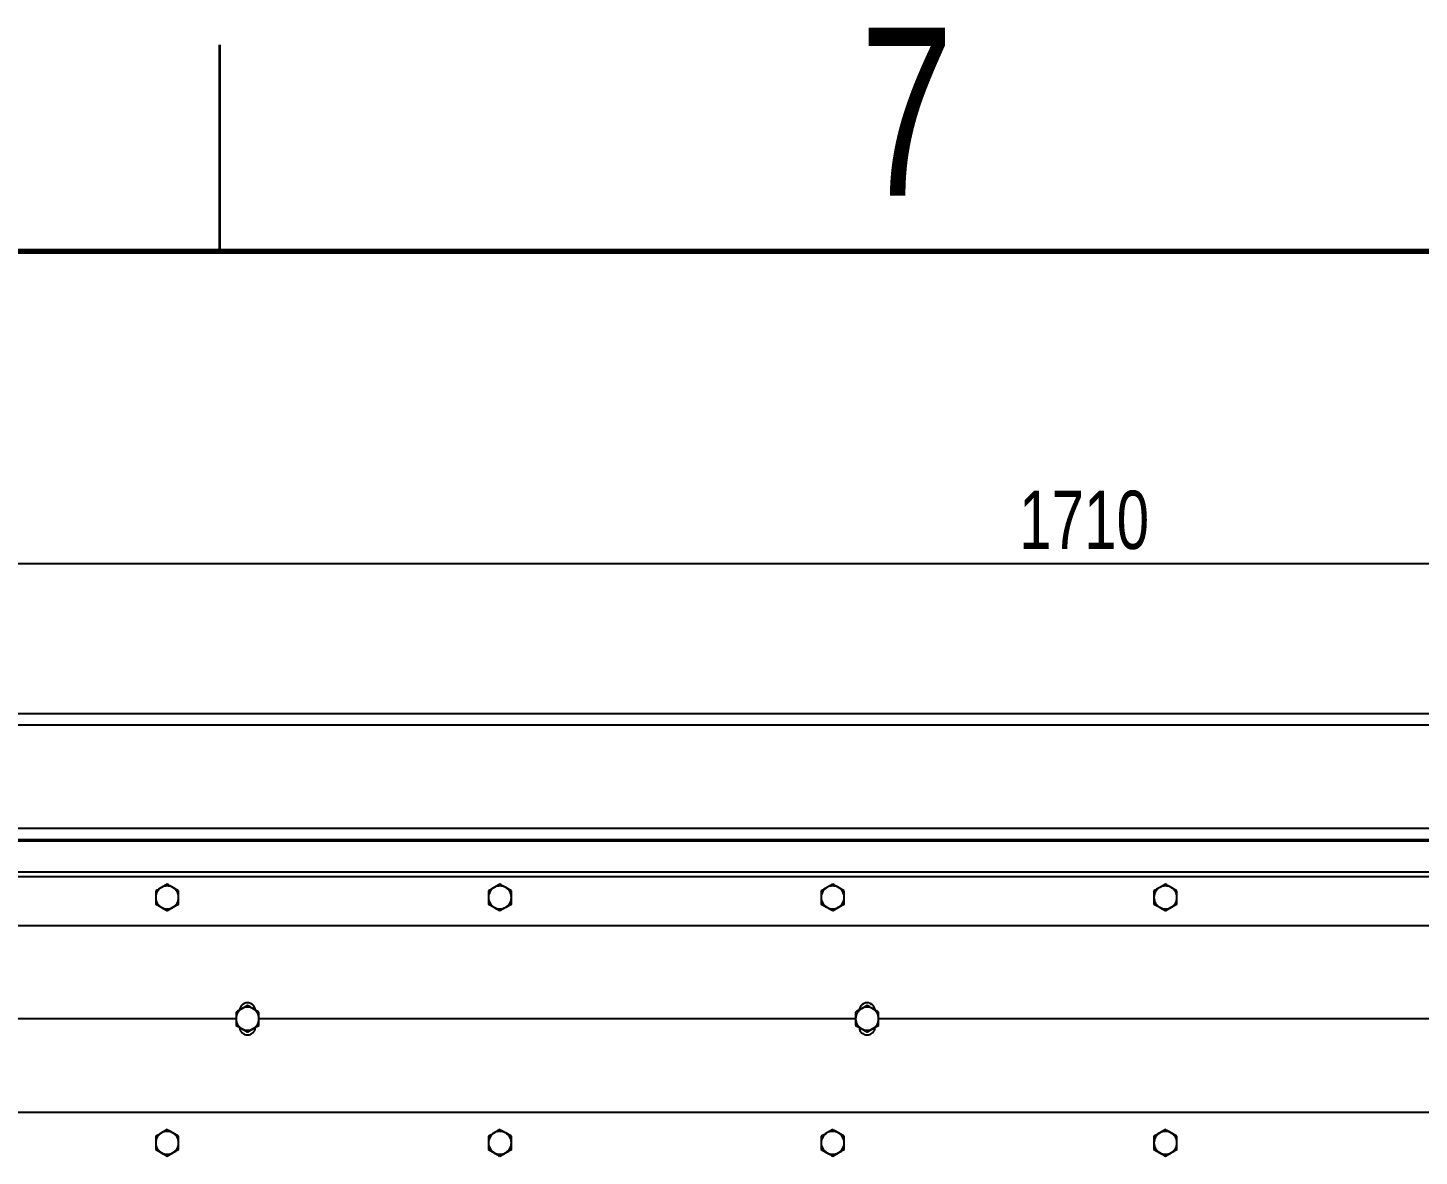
# Model space of a CAD drawing. Header units: millimetres. Extents: x -361 to 14022, y -1822 to 1455.
# Drawn here: x 3781.8 to 3832.3, y 933 to 974 of the extents above; entities that cross this region are included whole.
import ezdxf

# ---------------------------------------------------------------- set-up
doc = ezdxf.new("R2010")
doc.units = ezdxf.units.MM
doc.styles.add('SLDTEXTSTYLE0', font='TXT', dxfattribs={"width": 0.75})
doc.dimstyles.new('SLDDIMSTYLE0', dxfattribs={"dimtxt": 2.116667, "dimasz": 1.5, "dimexe": 0, "dimexo": 0.0625, "dimgap": 0.529167, "dimtad": 1, "dimdec": 1, "dimlfac": 12, "dimrnd": 1e-09, "dimzin": 4, "dimdsep": 46, "dimtxsty": 'SLDTEXTSTYLE0', "dimsah": 1, "dimcen": 0.09, "dimadec": 0, "dimazin": 1, "dimtfac": 1, "dimtdec": 1, "dimtofl": 0, "dimtmove": 0, "dimatfit": 3, "dimfxl": 1, "dimfrac": 2, "dimtolj": 1, "dimtzin": 12, "dimarcsym": 0})

# ---------------------------------------------------------------- blocks, each defined once
blk = doc.blocks.new('*D20')
at = {"color": 0, "linetype": 'Continuous', "lineweight": -2, "transparency": 16777216}
for p, q in [((3756.007, 949.119), (3756.007, 954.513)), ((3757.507, 954.513), (3888.674, 954.513)), ((3890.174, 949.119), (3890.174, 954.513))]:
    blk.add_line(p, q, dxfattribs=at)
at = {"color": 0, "linetype": 'Continuous', "transparency": 16777216}
for points in [[(3757.507, 954.763), (3757.507, 954.263), (3756.007, 954.513)], [(3888.674, 954.763), (3888.674, 954.263), (3890.174, 954.513)]]:
    blk.add_solid(points, dxfattribs=at)
at = {"layer": 'Defpoints', "color": 0, "linetype": 'Continuous', "transparency": 16777216}
for p in [(3890.174, 954.513), (3756.007, 949.057), (3890.174, 949.057)]:
    blk.add_point(p, dxfattribs=at)
at = {"color": 0, "linetype": 'Continuous', "lineweight": 18, "transparency": 16777216, "insert": (3820.136, 957.159), "char_height": 2.1167, "attachment_point": 2, "style": 'SLDTEXTSTYLE0'}
blk.add_mtext('\\A1;1710', dxfattribs=at)

msp = doc.modelspace()

# ---------------------------------------------------------------- linework, layer by layer
at = {"color": 7, "linetype": 'Continuous', "lineweight": 35}
msp.add_line((3788.757859, 965.859801), (3788.757859, 973.359801), dxfattribs=at)
at = {"color": 7, "linetype": 'Continuous', "lineweight": 70}
msp.add_line((3738.757859, 965.859801), (4138.757859, 965.859801), dxfattribs=at)
at = {"color": 7, "linetype": 'Continuous', "lineweight": 25}
for p, q in [((3885.590521, 949.056984), (3760.590521, 949.056984)), ((3885.590521, 948.640317), (3760.590521, 948.640317)), ((3885.590521, 944.890317), (3760.590521, 944.890317)), ((3885.590521, 944.473651), (3760.590521, 944.473651)), ((3884.757188, 944.450482), (3761.423854, 944.450482)), ((3884.757188, 944.429013), (3761.423854, 944.429013)), ((3884.757188, 943.299046), (3761.423854, 943.299046)), ((3884.757188, 943.133247), (3761.423854, 943.133247)), ((3786.840521, 942.867441), (3786.632188, 942.74755)), ((3798.923854, 942.867441), (3798.715521, 942.74755)), ((3811.007188, 942.867441), (3810.798854, 942.74755)), ((3823.090521, 942.867441), (3822.882188, 942.74755)), ((3787.257188, 942.626891), (3787.048854, 942.74755)), ((3799.340521, 942.626891), (3799.132188, 942.74755)), ((3811.423854, 942.626891), (3811.215521, 942.74755)), ((3823.507188, 942.626891), (3823.298854, 942.74755)), ((3786.423854, 942.145791), (3786.632188, 942.0259)), ((3786.632188, 942.022892), (3786.423854, 942.143167)), ((3786.840521, 941.902617), (3786.632188, 942.022892)), ((3786.840521, 941.905241), (3787.048854, 942.0259)), ((3787.048854, 942.022892), (3786.840521, 941.902617)), ((3786.840521, 941.902617), (3786.840521, 941.905241)), ((3787.257188, 942.143167), (3787.048854, 942.022892)), ((3798.507188, 942.145791), (3798.715521, 942.0259)), ((3798.715521, 942.022892), (3798.507188, 942.143167)), ((3798.923854, 941.902617), (3798.715521, 942.022892)), ((3798.923854, 941.905241), (3799.132188, 942.0259)), ((3799.132188, 942.022892), (3798.923854, 941.902617)), ((3798.923854, 941.902617), (3798.923854, 941.905241)), ((3799.340521, 942.143167), (3799.132188, 942.022892)), ((3810.590521, 942.145791), (3810.798854, 942.0259)), ((3810.798854, 942.022892), (3810.590521, 942.143167)), ((3811.007188, 941.902617), (3810.798854, 942.022892)), ((3811.007188, 941.905241), (3811.215521, 942.0259)), ((3811.215521, 942.022892), (3811.007188, 941.902617)), ((3811.007188, 941.902617), (3811.007188, 941.905241)), ((3811.423854, 942.143167), (3811.215521, 942.022892)), ((3822.673854, 942.145791), (3822.882188, 942.0259)), ((3822.882188, 942.022892), (3822.673854, 942.143167)), ((3823.090521, 941.902617), (3822.882188, 942.022892)), ((3823.090521, 941.905241), (3823.298854, 942.0259)), ((3823.298854, 942.022892), (3823.090521, 941.902617)), ((3823.090521, 941.902617), (3823.090521, 941.905241)), ((3823.507188, 942.143167), (3823.298854, 942.022892)), ((3884.757188, 941.358733), (3761.423854, 941.358733)), ((3789.757188, 938.460892), (3789.548854, 938.341001)), ((3790.173854, 938.220342), (3789.965521, 938.341001)), ((3812.257188, 938.460892), (3812.048854, 938.341001)), ((3812.673854, 938.220342), (3812.465521, 938.341001)), ((3789.340521, 937.976228), (3767.673854, 937.976228)), ((3789.340521, 937.739242), (3789.548854, 937.619351)), ((3789.548854, 937.616021), (3789.340521, 937.736296)), ((3790.173854, 937.736296), (3789.965521, 937.616021)), ((3811.840521, 937.976228), (3790.173854, 937.976228)), ((3811.840521, 937.739242), (3812.048854, 937.619351)), ((3812.048854, 937.616021), (3811.840521, 937.736296)), ((3812.673854, 937.736296), (3812.465521, 937.616021)), ((3834.340521, 937.976228), (3812.673854, 937.976228)), ((3789.757188, 937.495746), (3789.548854, 937.616021)), ((3789.757188, 937.498693), (3789.965521, 937.619351)), ((3789.965521, 937.616021), (3789.757188, 937.495746)), ((3789.757188, 937.495746), (3789.757188, 937.498693)), ((3812.257188, 937.495746), (3812.048854, 937.616021)), ((3812.257188, 937.498693), (3812.465521, 937.619351)), ((3812.465521, 937.616021), (3812.257188, 937.495746)), ((3812.257188, 937.495746), (3812.257188, 937.498693)), ((3884.757188, 934.574978), (3761.423854, 934.574978)), ((3786.840521, 933.951248), (3786.632188, 933.831357)), ((3787.257188, 933.710698), (3787.048854, 933.831357)), ((3798.923854, 933.951248), (3798.715521, 933.831357)), ((3799.340521, 933.710698), (3799.132188, 933.831357)), ((3811.007188, 933.951248), (3810.798854, 933.831357)), ((3811.423854, 933.710698), (3811.215521, 933.831357)), ((3823.090521, 933.951248), (3822.882188, 933.831357)), ((3823.507188, 933.710698), (3823.298854, 933.831357)), ((3786.423854, 933.229599), (3786.632188, 933.109708)), ((3786.632188, 933.1067), (3786.423854, 933.226975)), ((3787.257188, 933.226975), (3787.048854, 933.1067)), ((3798.507188, 933.229599), (3798.715521, 933.109708)), ((3798.715521, 933.1067), (3798.507188, 933.226975)), ((3799.340521, 933.226975), (3799.132188, 933.1067)), ((3810.590521, 933.229599), (3810.798854, 933.109708)), ((3810.798854, 933.1067), (3810.590521, 933.226975)), ((3811.423854, 933.226975), (3811.215521, 933.1067)), ((3822.673854, 933.229599), (3822.882188, 933.109708)), ((3822.882188, 933.1067), (3822.673854, 933.226975)), ((3823.507188, 933.226975), (3823.298854, 933.1067)), ((3786.840521, 932.986425), (3786.632188, 933.1067)), ((3786.840521, 932.989049), (3787.048854, 933.109708)), ((3787.048854, 933.1067), (3786.840521, 932.986425)), ((3786.840521, 932.986425), (3786.840521, 932.989049)), ((3798.923854, 932.986425), (3798.715521, 933.1067)), ((3798.923854, 932.989049), (3799.132188, 933.109708)), ((3799.132188, 933.1067), (3798.923854, 932.986425)), ((3798.923854, 932.986425), (3798.923854, 932.989049)), ((3811.007188, 932.986425), (3810.798854, 933.1067)), ((3811.007188, 932.989049), (3811.215521, 933.109708)), ((3811.215521, 933.1067), (3811.007188, 932.986425)), ((3811.007188, 932.986425), (3811.007188, 932.989049)), ((3823.090521, 932.986425), (3822.882188, 933.1067)), ((3823.090521, 932.989049), (3823.298854, 933.109708)), ((3823.298854, 933.1067), (3823.090521, 932.986425)), ((3823.090521, 932.986425), (3823.090521, 932.989049))]:
    msp.add_line(p, q, dxfattribs=at)
for centre, radius, start, end in [((3786.840521, 942.386684), 0.416685, 60.0014888, 119.9985112), ((3798.923854, 942.386684), 0.416685, 60.0014888, 119.9985112), ((3811.007188, 942.386684), 0.416685, 60.0014888, 119.9985112), ((3823.090521, 942.386684), 0.416685, 60.0014888, 119.9985112), ((3786.840495, 942.386721), 0.416641, 119.9979362, 179.999425), ((3786.840495, 942.386729), 0.416641, 180.000575, 240.0020638), ((3786.840547, 942.386721), 0.416641, 0.000575, 60.0020638), ((3786.840547, 942.386729), 0.416641, 299.9979362, 359.999425), ((3798.923828, 942.386721), 0.416641, 119.9979362, 179.999425), ((3798.923828, 942.386729), 0.416641, 180.000575, 240.0020638), ((3798.92388, 942.386721), 0.416641, 0.000575, 60.0020638), ((3798.92388, 942.386729), 0.416641, 299.9979362, 359.999425), ((3811.007162, 942.386721), 0.416641, 119.9979362, 179.999425), ((3811.007162, 942.386729), 0.416641, 180.000575, 240.0020638), ((3811.007214, 942.386721), 0.416641, 0.000575, 60.0020638), ((3811.007214, 942.386729), 0.416641, 299.9979362, 359.999425), ((3823.090495, 942.386721), 0.416641, 119.9979362, 179.999425), ((3823.090495, 942.386729), 0.416641, 180.000575, 240.0020638), ((3823.090547, 942.386721), 0.416641, 0.000575, 60.0020638), ((3823.090547, 942.386729), 0.416641, 299.9979362, 359.999425), ((3786.840521, 942.386766), 0.416685, 240.0014888, 299.9985112), ((3798.923854, 942.386766), 0.416685, 240.0014888, 299.9985112), ((3811.007188, 942.386766), 0.416685, 240.0014888, 299.9985112), ((3823.090521, 942.386766), 0.416685, 240.0014888, 299.9985112), ((3789.757162, 937.980172), 0.416641, 119.9979362, 179.999425), ((3789.757188, 937.980135), 0.416685, 60.0014888, 119.9985112), ((3789.757214, 937.980172), 0.416641, 0.000575, 60.0020638), ((3812.257162, 937.980172), 0.416641, 119.9979362, 179.999425), ((3812.257188, 937.980135), 0.416685, 60.0014888, 119.9985112), ((3812.257214, 937.980172), 0.416641, 0.000575, 60.0020638), ((3789.757162, 937.98018), 0.416641, 180.000575, 240.0020638), ((3789.757214, 937.98018), 0.416641, 299.9979362, 359.999425), ((3812.257162, 937.98018), 0.416641, 180.000575, 240.0020638), ((3812.257214, 937.98018), 0.416641, 299.9979362, 359.999425), ((3789.757188, 937.980217), 0.416685, 240.0014888, 299.9985112), ((3812.257188, 937.980217), 0.416685, 240.0014888, 299.9985112), ((3786.840495, 933.470528), 0.416641, 119.9979362, 179.999425), ((3786.840521, 933.470492), 0.416685, 60.0014888, 119.9985112), ((3786.840547, 933.470528), 0.416641, 0.000575, 60.0020638), ((3798.923828, 933.470528), 0.416641, 119.9979362, 179.999425), ((3798.923854, 933.470492), 0.416685, 60.0014888, 119.9985112), ((3798.92388, 933.470528), 0.416641, 0.000575, 60.0020638), ((3811.007162, 933.470528), 0.416641, 119.9979362, 179.999425), ((3811.007188, 933.470492), 0.416685, 60.0014888, 119.9985112), ((3811.007214, 933.470528), 0.416641, 0.000575, 60.0020638), ((3823.090495, 933.470528), 0.416641, 119.9979362, 179.999425), ((3823.090521, 933.470492), 0.416685, 60.0014888, 119.9985112), ((3823.090547, 933.470528), 0.416641, 0.000575, 60.0020638), ((3786.840495, 933.470537), 0.416641, 180.000575, 240.0020638), ((3786.840547, 933.470537), 0.416641, 299.9979362, 359.999425), ((3798.923828, 933.470537), 0.416641, 180.000575, 240.0020638), ((3798.92388, 933.470537), 0.416641, 299.9979362, 359.999425), ((3811.007162, 933.470537), 0.416641, 180.000575, 240.0020638), ((3811.007214, 933.470537), 0.416641, 299.9979362, 359.999425), ((3823.090495, 933.470537), 0.416641, 180.000575, 240.0020638), ((3823.090547, 933.470537), 0.416641, 299.9979362, 359.999425), ((3786.840521, 933.470573), 0.416685, 240.0014888, 299.9985112), ((3798.923854, 933.470573), 0.416685, 240.0014888, 299.9985112), ((3811.007188, 933.470573), 0.416685, 240.0014888, 299.9985112), ((3823.090521, 933.470573), 0.416685, 240.0014888, 299.9985112)]:
    msp.add_arc(centre, radius, start, end, dxfattribs=at)
for centre, major_axis, ratio, start_param, end_param in [((3789.757188, 938.267073), (0.291667, 0), 0.99718384, 0.110352693, 3.031165251), ((3789.757188, 938.266183), (0.291667, 0), 0.99718384, 0.114178275, 3.027339505), ((3812.257188, 938.267073), (0.291667, 0), 0.99718384, 0.110352693, 3.031165251), ((3812.257188, 938.266183), (0.291667, 0), 0.99718384, 0.114178275, 3.027339505), ((3789.757188, 937.683771), (0, 0.292457), 0.997297519, 1.639356046, 4.643829261), ((3812.257188, 937.683771), (0, 0.292457), 0.997297519, 1.639356046, 4.643829261)]:
    msp.add_ellipse(centre, major_axis=major_axis, ratio=ratio, start_param=start_param, end_param=end_param, dxfattribs=at)
for points, knots in [([(3787.048854, 942.74755), (3787.043916, 942.7504), (3786.973564, 942.79101), (3786.904623, 942.830616), (3786.840521, 942.867441)], [0, 0, 0, 0, 0.070200577, 1, 1, 1, 1]), ([(3799.132188, 942.74755), (3799.127249, 942.7504), (3799.056897, 942.79101), (3798.987956, 942.830616), (3798.923854, 942.867441)], [0, 0, 0, 0, 0.070200577, 1, 1, 1, 1]), ([(3811.215521, 942.74755), (3811.210582, 942.7504), (3811.140231, 942.79101), (3811.071289, 942.830616), (3811.007188, 942.867441)], [0, 0, 0, 0, 0.070200577, 1, 1, 1, 1]), ([(3823.298854, 942.74755), (3823.293916, 942.7504), (3823.223564, 942.79101), (3823.154623, 942.830616), (3823.090521, 942.867441)], [0, 0, 0, 0, 0.070200577, 1, 1, 1, 1]), ([(3786.632188, 942.74755), (3786.627249, 942.744698), (3786.556897, 942.704077), (3786.487956, 942.66408), (3786.423854, 942.626891)], [0, 0, 0, 0, 0.070200577, 1, 1, 1, 1]), ([(3786.423854, 942.626891), (3786.423854, 942.566103), (3786.423854, 942.486969), (3786.423854, 942.405592), (3786.423854, 942.386725)], [0, 0, 0, 0, 0.768150727, 1, 1, 1, 1]), ([(3786.423854, 942.386725), (3786.423854, 942.32242), (3786.423854, 942.240917), (3786.423854, 942.162366), (3786.423854, 942.145791)], [0, 0, 0, 0, 0.7889992378, 1, 1, 1, 1]), ([(3787.257188, 942.386725), (3787.257188, 942.405592), (3787.257188, 942.486969), (3787.257188, 942.566103), (3787.257188, 942.626891)], [0, 0, 0, 0, 0.231849273, 1, 1, 1, 1]), ([(3787.257188, 942.145791), (3787.257188, 942.162366), (3787.257188, 942.240917), (3787.257188, 942.32242), (3787.257188, 942.386725)], [0, 0, 0, 0, 0.211000762, 1, 1, 1, 1]), ([(3798.715521, 942.74755), (3798.710582, 942.744698), (3798.640231, 942.704077), (3798.571289, 942.66408), (3798.507188, 942.626891)], [0, 0, 0, 0, 0.070200577, 1, 1, 1, 1]), ([(3798.507188, 942.626891), (3798.507188, 942.566103), (3798.507188, 942.486969), (3798.507188, 942.405592), (3798.507188, 942.386725)], [0, 0, 0, 0, 0.768150727, 1, 1, 1, 1]), ([(3798.507188, 942.386725), (3798.507188, 942.32242), (3798.507188, 942.240917), (3798.507188, 942.162366), (3798.507188, 942.145791)], [0, 0, 0, 0, 0.7889992378, 1, 1, 1, 1]), ([(3799.340521, 942.386725), (3799.340521, 942.405592), (3799.340521, 942.486969), (3799.340521, 942.566103), (3799.340521, 942.626891)], [0, 0, 0, 0, 0.231849273, 1, 1, 1, 1]), ([(3799.340521, 942.145791), (3799.340521, 942.162366), (3799.340521, 942.240917), (3799.340521, 942.32242), (3799.340521, 942.386725)], [0, 0, 0, 0, 0.211000762, 1, 1, 1, 1]), ([(3810.798854, 942.74755), (3810.793916, 942.744698), (3810.723564, 942.704077), (3810.654623, 942.66408), (3810.590521, 942.626891)], [0, 0, 0, 0, 0.070200577, 1, 1, 1, 1]), ([(3810.590521, 942.626891), (3810.590521, 942.566103), (3810.590521, 942.486969), (3810.590521, 942.405592), (3810.590521, 942.386725)], [0, 0, 0, 0, 0.768150727, 1, 1, 1, 1]), ([(3810.590521, 942.386725), (3810.590521, 942.32242), (3810.590521, 942.240917), (3810.590521, 942.162366), (3810.590521, 942.145791)], [0, 0, 0, 0, 0.7889992378, 1, 1, 1, 1]), ([(3811.423854, 942.386725), (3811.423854, 942.405592), (3811.423854, 942.486969), (3811.423854, 942.566103), (3811.423854, 942.626891)], [0, 0, 0, 0, 0.231849273, 1, 1, 1, 1]), ([(3811.423854, 942.145791), (3811.423854, 942.162366), (3811.423854, 942.240917), (3811.423854, 942.32242), (3811.423854, 942.386725)], [0, 0, 0, 0, 0.211000762, 1, 1, 1, 1]), ([(3822.882188, 942.74755), (3822.877249, 942.744698), (3822.806897, 942.704077), (3822.737956, 942.66408), (3822.673854, 942.626891)], [0, 0, 0, 0, 0.070200577, 1, 1, 1, 1]), ([(3822.673854, 942.626891), (3822.673854, 942.566103), (3822.673854, 942.486969), (3822.673854, 942.405592), (3822.673854, 942.386725)], [0, 0, 0, 0, 0.768150727, 1, 1, 1, 1]), ([(3822.673854, 942.386725), (3822.673854, 942.32242), (3822.673854, 942.240917), (3822.673854, 942.162366), (3822.673854, 942.145791)], [0, 0, 0, 0, 0.7889992378, 1, 1, 1, 1]), ([(3823.507188, 942.386725), (3823.507188, 942.405592), (3823.507188, 942.486969), (3823.507188, 942.566103), (3823.507188, 942.626891)], [0, 0, 0, 0, 0.231849273, 1, 1, 1, 1]), ([(3823.507188, 942.145791), (3823.507188, 942.162366), (3823.507188, 942.240917), (3823.507188, 942.32242), (3823.507188, 942.386725)], [0, 0, 0, 0, 0.211000762, 1, 1, 1, 1]), ([(3786.632188, 942.0259), (3786.637127, 942.023049), (3786.707478, 941.982428), (3786.77642, 941.942431), (3786.840521, 941.905241)], [0, 0, 0, 0, 0.070200577, 1, 1, 1, 1]), ([(3787.048854, 942.0259), (3787.053793, 942.028751), (3787.124145, 942.069361), (3787.193086, 942.108966), (3787.257188, 942.145791)], [0, 0, 0, 0, 0.070200577, 1, 1, 1, 1]), ([(3798.715521, 942.0259), (3798.72046, 942.023049), (3798.790812, 941.982428), (3798.859753, 941.942431), (3798.923854, 941.905241)], [0, 0, 0, 0, 0.070200577, 1, 1, 1, 1]), ([(3799.132188, 942.0259), (3799.137127, 942.028751), (3799.207478, 942.069361), (3799.27642, 942.108966), (3799.340521, 942.145791)], [0, 0, 0, 0, 0.0702005767, 1, 1, 1, 1]), ([(3810.798854, 942.0259), (3810.803793, 942.023049), (3810.874145, 941.982428), (3810.943086, 941.942431), (3811.007188, 941.905241)], [0, 0, 0, 0, 0.070200577, 1, 1, 1, 1]), ([(3811.215521, 942.0259), (3811.22046, 942.028751), (3811.290812, 942.069361), (3811.359753, 942.108966), (3811.423854, 942.145791)], [0, 0, 0, 0, 0.0702005767, 1, 1, 1, 1]), ([(3822.882188, 942.0259), (3822.887127, 942.023049), (3822.957478, 941.982428), (3823.02642, 941.942431), (3823.090521, 941.905241)], [0, 0, 0, 0, 0.070200577, 1, 1, 1, 1]), ([(3823.298854, 942.0259), (3823.303793, 942.028751), (3823.374145, 942.069361), (3823.443086, 942.108966), (3823.507188, 942.145791)], [0, 0, 0, 0, 0.0702005767, 1, 1, 1, 1]), ([(3789.548854, 938.341001), (3789.543916, 938.338149), (3789.473564, 938.297528), (3789.404623, 938.257531), (3789.340521, 938.220342)], [0, 0, 0, 0, 0.070200577, 1, 1, 1, 1]), ([(3789.340521, 938.220342), (3789.340521, 938.159555), (3789.340521, 938.08042), (3789.340521, 937.999043), (3789.340521, 937.980176)], [0, 0, 0, 0, 0.768150728, 1, 1, 1, 1]), ([(3789.965521, 938.341001), (3789.960582, 938.343852), (3789.890231, 938.384462), (3789.821289, 938.424067), (3789.757188, 938.460892)], [0, 0, 0, 0, 0.070200577, 1, 1, 1, 1]), ([(3790.173854, 937.980176), (3790.173854, 937.999043), (3790.173854, 938.08042), (3790.173854, 938.159555), (3790.173854, 938.220342)], [0, 0, 0, 0, 0.231849273, 1, 1, 1, 1]), ([(3812.048854, 938.341001), (3812.043916, 938.338149), (3811.973564, 938.297528), (3811.904623, 938.257531), (3811.840521, 938.220342)], [0, 0, 0, 0, 0.0702005767, 1, 1, 1, 1]), ([(3811.840521, 938.220342), (3811.840521, 938.159555), (3811.840521, 938.08042), (3811.840521, 937.999043), (3811.840521, 937.980176)], [0, 0, 0, 0, 0.768150728, 1, 1, 1, 1]), ([(3812.465521, 938.341001), (3812.460582, 938.343852), (3812.390231, 938.384462), (3812.321289, 938.424067), (3812.257188, 938.460892)], [0, 0, 0, 0, 0.070200577, 1, 1, 1, 1]), ([(3812.673854, 937.980176), (3812.673854, 937.999043), (3812.673854, 938.08042), (3812.673854, 938.159555), (3812.673854, 938.220342)], [0, 0, 0, 0, 0.231849273, 1, 1, 1, 1]), ([(3789.340521, 937.980176), (3789.340521, 937.915871), (3789.340521, 937.834369), (3789.340521, 937.755817), (3789.340521, 937.739242)], [0, 0, 0, 0, 0.7889992377, 1, 1, 1, 1]), ([(3789.965521, 937.619351), (3789.97046, 937.622202), (3790.040812, 937.662812), (3790.109753, 937.702417), (3790.173854, 937.739242)], [0, 0, 0, 0, 0.070200577, 1, 1, 1, 1]), ([(3790.173854, 937.739242), (3790.173854, 937.755817), (3790.173854, 937.834369), (3790.173854, 937.915871), (3790.173854, 937.980176)], [0, 0, 0, 0, 0.211000762, 1, 1, 1, 1]), ([(3811.840521, 937.980176), (3811.840521, 937.915871), (3811.840521, 937.834369), (3811.840521, 937.755817), (3811.840521, 937.739242)], [0, 0, 0, 0, 0.7889992377, 1, 1, 1, 1]), ([(3812.465521, 937.619351), (3812.47046, 937.622202), (3812.540812, 937.662812), (3812.609753, 937.702417), (3812.673854, 937.739242)], [0, 0, 0, 0, 0.070200577, 1, 1, 1, 1]), ([(3812.673854, 937.739242), (3812.673854, 937.755817), (3812.673854, 937.834369), (3812.673854, 937.915871), (3812.673854, 937.980176)], [0, 0, 0, 0, 0.211000762, 1, 1, 1, 1]), ([(3789.548854, 937.619351), (3789.553793, 937.6165), (3789.624145, 937.575879), (3789.693086, 937.535882), (3789.757188, 937.498693)], [0, 0, 0, 0, 0.070200577, 1, 1, 1, 1]), ([(3812.048854, 937.619351), (3812.053793, 937.6165), (3812.124145, 937.575879), (3812.193086, 937.535882), (3812.257188, 937.498693)], [0, 0, 0, 0, 0.070200577, 1, 1, 1, 1]), ([(3786.632188, 933.831357), (3786.627249, 933.828505), (3786.556897, 933.787885), (3786.487956, 933.747888), (3786.423854, 933.710698)], [0, 0, 0, 0, 0.0702005767, 1, 1, 1, 1]), ([(3786.423854, 933.710698), (3786.423854, 933.649911), (3786.423854, 933.570776), (3786.423854, 933.489399), (3786.423854, 933.470532)], [0, 0, 0, 0, 0.768150727, 1, 1, 1, 1]), ([(3787.048854, 933.831357), (3787.043916, 933.834208), (3786.973564, 933.874818), (3786.904623, 933.914423), (3786.840521, 933.951248)], [0, 0, 0, 0, 0.070200577, 1, 1, 1, 1]), ([(3787.257188, 933.470532), (3787.257188, 933.489399), (3787.257188, 933.570776), (3787.257188, 933.649911), (3787.257188, 933.710698)], [0, 0, 0, 0, 0.231849273, 1, 1, 1, 1]), ([(3798.715521, 933.831357), (3798.710582, 933.828505), (3798.640231, 933.787885), (3798.571289, 933.747888), (3798.507188, 933.710698)], [0, 0, 0, 0, 0.0702005767, 1, 1, 1, 1]), ([(3798.507188, 933.710698), (3798.507188, 933.649911), (3798.507188, 933.570776), (3798.507188, 933.489399), (3798.507188, 933.470532)], [0, 0, 0, 0, 0.768150727, 1, 1, 1, 1]), ([(3799.132188, 933.831357), (3799.127249, 933.834208), (3799.056897, 933.874818), (3798.987956, 933.914423), (3798.923854, 933.951248)], [0, 0, 0, 0, 0.070200577, 1, 1, 1, 1]), ([(3799.340521, 933.470532), (3799.340521, 933.489399), (3799.340521, 933.570776), (3799.340521, 933.649911), (3799.340521, 933.710698)], [0, 0, 0, 0, 0.231849273, 1, 1, 1, 1]), ([(3810.798854, 933.831357), (3810.793916, 933.828505), (3810.723564, 933.787885), (3810.654623, 933.747888), (3810.590521, 933.710698)], [0, 0, 0, 0, 0.0702005767, 1, 1, 1, 1]), ([(3810.590521, 933.710698), (3810.590521, 933.649911), (3810.590521, 933.570776), (3810.590521, 933.489399), (3810.590521, 933.470532)], [0, 0, 0, 0, 0.768150727, 1, 1, 1, 1]), ([(3811.215521, 933.831357), (3811.210582, 933.834208), (3811.140231, 933.874818), (3811.071289, 933.914423), (3811.007188, 933.951248)], [0, 0, 0, 0, 0.070200577, 1, 1, 1, 1]), ([(3811.423854, 933.470532), (3811.423854, 933.489399), (3811.423854, 933.570776), (3811.423854, 933.649911), (3811.423854, 933.710698)], [0, 0, 0, 0, 0.231849273, 1, 1, 1, 1]), ([(3822.882188, 933.831357), (3822.877249, 933.828505), (3822.806897, 933.787885), (3822.737956, 933.747888), (3822.673854, 933.710698)], [0, 0, 0, 0, 0.0702005767, 1, 1, 1, 1]), ([(3822.673854, 933.710698), (3822.673854, 933.649911), (3822.673854, 933.570776), (3822.673854, 933.489399), (3822.673854, 933.470532)], [0, 0, 0, 0, 0.768150727, 1, 1, 1, 1]), ([(3823.298854, 933.831357), (3823.293916, 933.834208), (3823.223564, 933.874818), (3823.154623, 933.914423), (3823.090521, 933.951248)], [0, 0, 0, 0, 0.070200577, 1, 1, 1, 1]), ([(3823.507188, 933.470532), (3823.507188, 933.489399), (3823.507188, 933.570776), (3823.507188, 933.649911), (3823.507188, 933.710698)], [0, 0, 0, 0, 0.231849273, 1, 1, 1, 1]), ([(3786.423854, 933.470532), (3786.423854, 933.406227), (3786.423854, 933.324725), (3786.423854, 933.246173), (3786.423854, 933.229599)], [0, 0, 0, 0, 0.7889992378, 1, 1, 1, 1]), ([(3787.048854, 933.109708), (3787.053793, 933.112558), (3787.124145, 933.153168), (3787.193086, 933.192774), (3787.257188, 933.229599)], [0, 0, 0, 0, 0.070200577, 1, 1, 1, 1]), ([(3787.257188, 933.229599), (3787.257188, 933.246173), (3787.257188, 933.324725), (3787.257188, 933.406227), (3787.257188, 933.470532)], [0, 0, 0, 0, 0.2110007622, 1, 1, 1, 1]), ([(3798.507188, 933.470532), (3798.507188, 933.406227), (3798.507188, 933.324725), (3798.507188, 933.246173), (3798.507188, 933.229599)], [0, 0, 0, 0, 0.7889992378, 1, 1, 1, 1]), ([(3799.132188, 933.109708), (3799.137127, 933.112558), (3799.207478, 933.153168), (3799.27642, 933.192774), (3799.340521, 933.229599)], [0, 0, 0, 0, 0.070200577, 1, 1, 1, 1]), ([(3799.340521, 933.229599), (3799.340521, 933.246173), (3799.340521, 933.324725), (3799.340521, 933.406227), (3799.340521, 933.470532)], [0, 0, 0, 0, 0.2110007622, 1, 1, 1, 1]), ([(3810.590521, 933.470532), (3810.590521, 933.406227), (3810.590521, 933.324725), (3810.590521, 933.246173), (3810.590521, 933.229599)], [0, 0, 0, 0, 0.7889992378, 1, 1, 1, 1]), ([(3811.215521, 933.109708), (3811.22046, 933.112558), (3811.290812, 933.153168), (3811.359753, 933.192774), (3811.423854, 933.229599)], [0, 0, 0, 0, 0.070200577, 1, 1, 1, 1]), ([(3811.423854, 933.229599), (3811.423854, 933.246173), (3811.423854, 933.324725), (3811.423854, 933.406227), (3811.423854, 933.470532)], [0, 0, 0, 0, 0.2110007622, 1, 1, 1, 1]), ([(3822.673854, 933.470532), (3822.673854, 933.406227), (3822.673854, 933.324725), (3822.673854, 933.246173), (3822.673854, 933.229599)], [0, 0, 0, 0, 0.7889992378, 1, 1, 1, 1]), ([(3823.298854, 933.109708), (3823.303793, 933.112558), (3823.374145, 933.153168), (3823.443086, 933.192774), (3823.507188, 933.229599)], [0, 0, 0, 0, 0.070200577, 1, 1, 1, 1]), ([(3823.507188, 933.229599), (3823.507188, 933.246173), (3823.507188, 933.324725), (3823.507188, 933.406227), (3823.507188, 933.470532)], [0, 0, 0, 0, 0.2110007622, 1, 1, 1, 1]), ([(3786.632188, 933.109708), (3786.637127, 933.106856), (3786.707478, 933.066235), (3786.77642, 933.026238), (3786.840521, 932.989049)], [0, 0, 0, 0, 0.0702005767, 1, 1, 1, 1]), ([(3798.715521, 933.109708), (3798.72046, 933.106856), (3798.790812, 933.066235), (3798.859753, 933.026238), (3798.923854, 932.989049)], [0, 0, 0, 0, 0.0702005767, 1, 1, 1, 1]), ([(3810.798854, 933.109708), (3810.803793, 933.106856), (3810.874145, 933.066235), (3810.943086, 933.026238), (3811.007188, 932.989049)], [0, 0, 0, 0, 0.0702005767, 1, 1, 1, 1]), ([(3822.882188, 933.109708), (3822.887127, 933.106856), (3822.957478, 933.066235), (3823.02642, 933.026238), (3823.090521, 932.989049)], [0, 0, 0, 0, 0.0702005767, 1, 1, 1, 1])]:
    msp.add_open_spline(points, degree=3, knots=knots, dxfattribs=at)

# ---------------------------------------------------------------- texts
at = {"color": 7, "linetype": 'Continuous', "lineweight": 0, "insert": (3813.696476, 973.973491), "char_height": 6.096, "attachment_point": 2, "style": 'SLDTEXTSTYLE0'}
msp.add_mtext('7', dxfattribs=at)

# ---------------------------------------------------------------- dimensions: what is measured, and where the dimension line sits
at = {"color": 7, "linetype": 'Continuous', "lineweight": 18}
dim = msp.add_linear_dim(base=(3890.173854, 954.513279), p1=(3756.007188, 949.056984), p2=(3890.173854, 949.056984), text='1710', dimstyle='SLDDIMSTYLE0', dxfattribs=at)
dim.commit()
dim.dimension.update_dxf_attribs({"geometry": '*D20', "text_midpoint": (3820.136317, 954.513279), "dimtype": 160})

doc.saveas('drawing.dxf')
